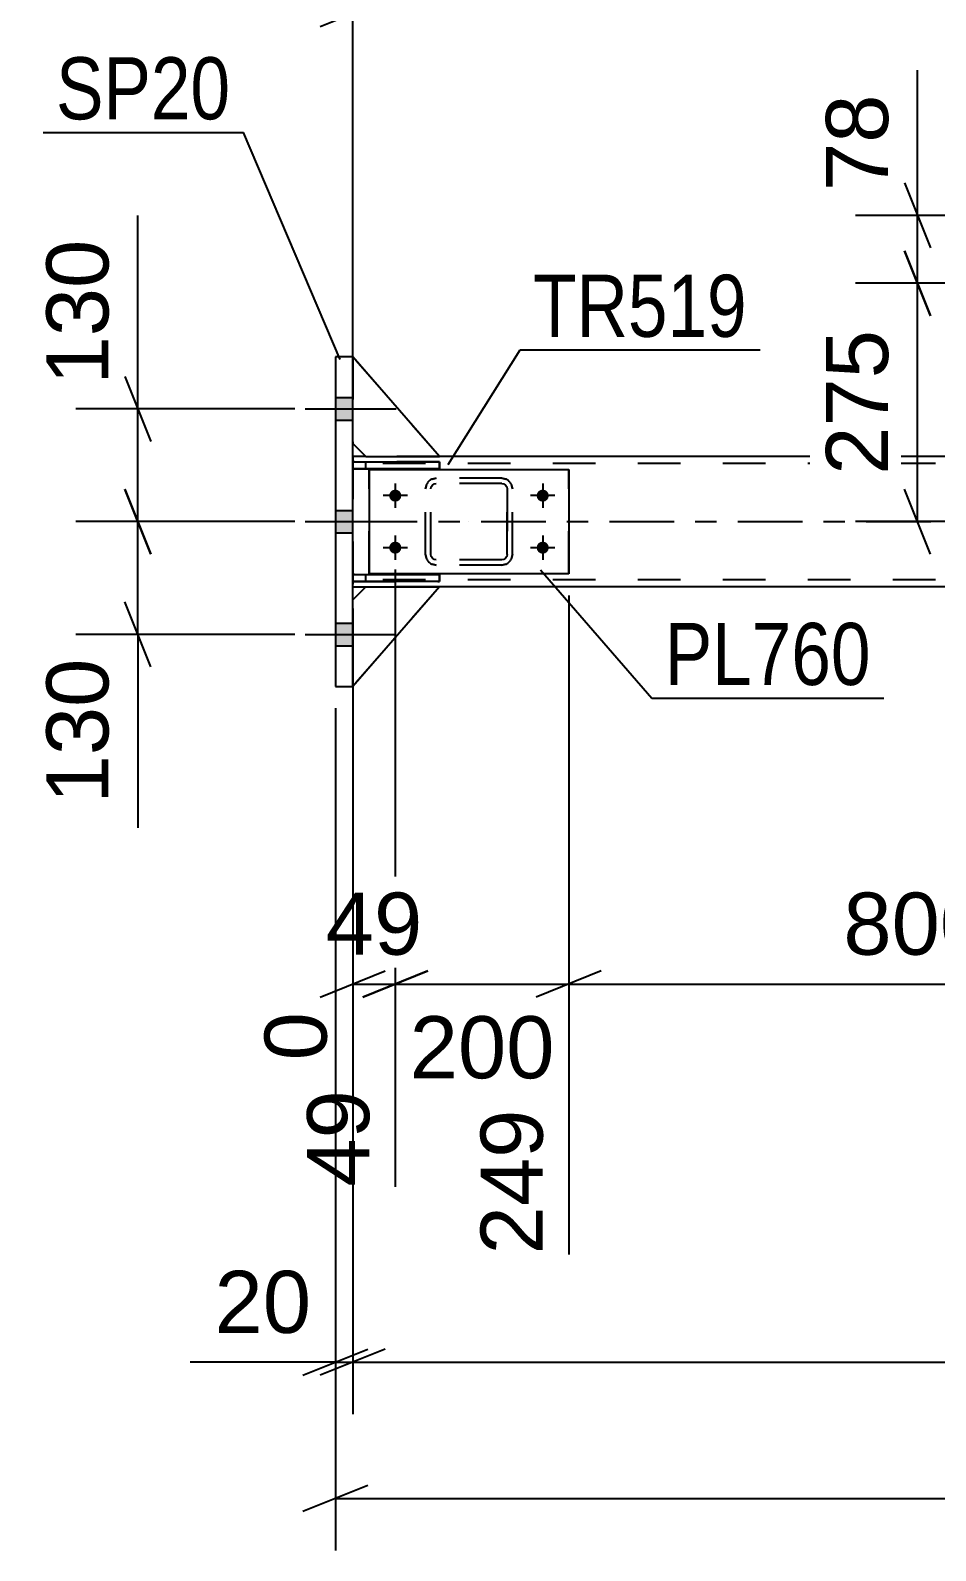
# Model space of a CAD drawing. Header units: millimetres. Extents: x -136 to 705, y -401 to 193.
# Drawn here: x -43.5 to -1.8, y 83.1 to 153.2 of the extents above; entities that cross this region are included whole.
import ezdxf

# ---------------------------------------------------------------- set-up
doc = ezdxf.new("R2010")
doc.units = ezdxf.units.MM
doc.linetypes.add('DXK_LINE_DOT2', pattern=[3.9198, 1.9599, -1.9599])
doc.linetypes.add('DXK_LINE_DOT3', pattern=[5.9187, 2.979, -0.9799, 0.9799, -0.9799])
doc.styles.add('Arial', font='ARIAL.TTF', dxfattribs={"height": 0.2})
doc.styles.add('Arial Narrow', font='ARIALN.TTF', dxfattribs={"height": 0.2})

# ---------------------------------------------------------------- blocks, each defined once
blk = doc.blocks.new('Bolt-318464307-5403 - 5264')
at = {"linetype": 'Continuous'}
for points in [[(-29.481, 136.284), (-29.481, 135.244), (-28.681, 135.244), (-28.681, 136.284)], [(-29.481, 136.284), (-29.481, 135.244), (-28.681, 135.244), (-28.681, 136.284)], [(-29.481, 136.284), (-29.481, 135.244), (-28.681, 135.244), (-28.681, 136.284)], [(-29.481, 131.084), (-29.481, 130.044), (-28.681, 130.044), (-28.681, 131.084)], [(-29.481, 131.084), (-29.481, 130.044), (-28.681, 130.044), (-28.681, 131.084)], [(-29.481, 125.884), (-29.481, 124.844), (-28.681, 124.844), (-28.681, 125.884)], [(-29.481, 125.884), (-29.481, 124.844), (-28.681, 124.844), (-28.681, 125.884)], [(-29.481, 125.884), (-29.481, 124.844), (-28.681, 124.844), (-28.681, 125.884)]]:
    blk.add_hatch(color=1, dxfattribs=at).paths.add_polyline_path(points)
at = {"color": 1, "linetype": 'Continuous'}
for p, q in [((-29.481, 136.284), (-28.681, 136.284)), ((-29.481, 136.284), (-28.681, 136.284)), ((-29.481, 136.284), (-28.681, 136.284)), ((-30.881, 135.764), (-26.681, 135.764)), ((-30.881, 135.764), (-26.681, 135.764)), ((-30.881, 135.764), (-26.681, 135.764)), ((-29.481, 135.244), (-28.681, 135.244)), ((-29.481, 135.244), (-28.681, 135.244)), ((-29.481, 135.244), (-28.681, 135.244)), ((-30.881, 130.564), (-26.681, 130.564)), ((-30.881, 130.564), (-26.681, 130.564)), ((-29.481, 131.084), (-28.681, 131.084)), ((-29.481, 131.084), (-28.681, 131.084)), ((-29.481, 130.044), (-28.681, 130.044)), ((-29.481, 130.044), (-28.681, 130.044)), ((-29.481, 125.884), (-28.681, 125.884)), ((-29.481, 125.884), (-28.681, 125.884)), ((-29.481, 125.884), (-28.681, 125.884)), ((-30.881, 125.364), (-26.681, 125.364)), ((-30.881, 125.364), (-26.681, 125.364)), ((-30.881, 125.364), (-26.681, 125.364)), ((-29.481, 124.844), (-28.681, 124.844)), ((-29.481, 124.844), (-28.681, 124.844)), ((-29.481, 124.844), (-28.681, 124.844))]:
    blk.add_line(p, q, dxfattribs=at)
blk = doc.blocks.new('Part-318464307-5398 - 5264')
at = {"color": 7, "linetype": 'DXK_LINE_DOT2'}
for p, q in [((-25.023, 132.527), (-24.84, 132.564)), ((-24.84, 132.564), (-25.023, 132.527)), ((-21.8, 132.564), (-24.84, 132.564)), ((-21.8, 132.564), (-21.616, 132.527)), ((-21.616, 132.527), (-21.8, 132.564)), ((-25.32, 132.084), (-25.283, 132.267)), ((-25.283, 132.267), (-25.32, 132.084)), ((-25.32, 129.044), (-25.32, 132.084)), ((-25.32, 129.044), (-25.32, 132.084)), ((-25.08, 132.084), (-25.061, 132.175)), ((-25.08, 129.044), (-25.08, 132.084)), ((-25.08, 129.044), (-25.08, 132.084)), ((-25.061, 132.175), (-25.009, 132.253)), ((-25.009, 132.253), (-24.931, 132.305)), ((-24.931, 132.305), (-24.84, 132.324)), ((-21.8, 132.324), (-24.84, 132.324)), ((-21.8, 132.324), (-21.708, 132.305)), ((-21.708, 132.305), (-21.63, 132.253)), ((-21.63, 132.253), (-21.578, 132.175)), ((-21.578, 132.175), (-21.56, 132.084)), ((-21.56, 129.044), (-21.56, 132.084)), ((-21.56, 132.084), (-21.56, 129.044)), ((-21.356, 132.267), (-21.32, 132.084)), ((-21.32, 132.084), (-21.356, 132.267)), ((-21.32, 129.044), (-21.32, 132.084)), ((-21.32, 129.044), (-21.32, 132.084)), ((-25.283, 128.86), (-25.32, 129.044)), ((-25.32, 129.044), (-25.283, 128.86)), ((-25.061, 128.952), (-25.08, 129.044)), ((-21.56, 129.044), (-21.578, 128.952)), ((-21.32, 129.044), (-21.356, 128.86)), ((-21.356, 128.86), (-21.32, 129.044)), ((-25.009, 128.874), (-25.061, 128.952)), ((-24.84, 128.564), (-25.023, 128.6)), ((-25.023, 128.6), (-24.84, 128.564)), ((-24.931, 128.822), (-25.009, 128.874)), ((-24.84, 128.804), (-24.931, 128.822)), ((-21.8, 128.804), (-24.84, 128.804)), ((-21.8, 128.564), (-24.84, 128.564)), ((-21.708, 128.822), (-21.8, 128.804)), ((-21.616, 128.6), (-21.8, 128.564)), ((-21.8, 128.564), (-21.616, 128.6)), ((-21.63, 128.874), (-21.708, 128.822)), ((-21.578, 128.952), (-21.63, 128.874))]:
    blk.add_line(p, q, dxfattribs=at)
at = {"color": 7, "linetype": 'DXK_LINE_DOT3'}
blk.add_line((-23.32, 130.564), (-23.32, 130.564), dxfattribs=at)
at = {"color": 7, "linetype": 'DXK_LINE_DOT2'}
for centre, start, end in [((-24.84, 132.084), 112.5, 157.5), ((-24.84, 132.084), 112.5, 157.5), ((-21.8, 132.084), 22.5, 67.5), ((-21.8, 132.084), 22.5, 67.5), ((-24.84, 129.044), 202.5, 247.5), ((-24.84, 129.044), 202.5, 247.5), ((-21.8, 129.044), 292.5, 337.5), ((-21.8, 129.044), 292.5, 337.5)]:
    blk.add_arc(centre, 0.48, start, end, dxfattribs=at)
blk = doc.blocks.new('Part-318464307-5439 - 5264')
at = {"color": 2, "linetype": 'Continuous'}
for p, q in [((-27.92, 132.964), (-27.92, 128.164)), ((-27.92, 132.964), (-18.72, 132.964)), ((-18.72, 132.964), (-18.72, 128.164)), ((-18.72, 128.164), (-27.92, 128.164))]:
    blk.add_line(p, q, dxfattribs=at)
at = {"color": 7, "linetype": 'DXK_LINE_DOT2'}
for p, q in [((-27.92, 128.164), (-27.92, 132.964)), ((-18.72, 128.164), (-18.72, 132.964))]:
    blk.add_line(p, q, dxfattribs=at)
blk = doc.blocks.new('Part-318464307-5444 - 5264')
at = {"color": 2, "linetype": 'Continuous'}
for p, q in [((-28.08, 133.564), (-28.681, 133.564)), ((3.496, 133.564), (-24.68, 133.564)), ((-28.681, 127.564), (-28.081, 127.564)), ((629.278, 127.564), (-24.681, 127.564))]:
    blk.add_line(p, q, dxfattribs=at)
at = {"color": 7, "linetype": 'DXK_LINE_DOT2'}
for p, q in [((-28.681, 133.564), (-28.681, 127.564)), ((629.278, 133.244), (-28.681, 133.244)), ((-24.68, 133.564), (-28.08, 133.564)), ((629.278, 127.884), (-28.681, 127.884)), ((-24.681, 127.564), (-28.081, 127.564))]:
    blk.add_line(p, q, dxfattribs=at)
at = {"color": 7, "linetype": 'DXK_LINE_DOT3'}
blk.add_line((-28.681, 130.564), (629.278, 130.564), dxfattribs=at)
blk = doc.blocks.new('Bolt-318464307-5479 - 5264')
at = {"linetype": 'Continuous'}
for points in [[(-26.72, 131.484, -1), (-26.72, 132.044, -1)], [(-19.92, 131.484, -1), (-19.92, 132.044, -1)], [(-26.72, 129.084, -1), (-26.72, 129.644, -1)], [(-19.92, 129.084, -1), (-19.92, 129.644, -1)]]:
    blk.add_hatch(color=1, dxfattribs=at).paths.add_polyline_path(points)
at = {"color": 1, "linetype": 'Continuous'}
for p, q in [((-26.72, 132.324), (-26.72, 131.204)), ((-19.92, 132.324), (-19.92, 131.204)), ((-26.16, 131.764), (-27.28, 131.764)), ((-19.36, 131.764), (-20.48, 131.764)), ((-26.72, 129.924), (-26.72, 128.804)), ((-19.92, 129.924), (-19.92, 128.804)), ((-26.16, 129.364), (-27.28, 129.364)), ((-19.36, 129.364), (-20.48, 129.364))]:
    blk.add_line(p, q, dxfattribs=at)
blk = doc.blocks.new('Part-318464307-5563 - 5264')
at = {"color": 7, "linetype": 'DXK_LINE_DOT2'}
for p, q in [((-24.681, 133.324), (-28.681, 133.324)), ((-28.681, 133.324), (-28.681, 133.004)), ((-28.681, 133.004), (-28.681, 133.324)), ((-28.081, 133.004), (-28.081, 133.324)), ((-24.681, 133.004), (-24.681, 133.324)), ((-28.681, 133.004), (-24.681, 133.004))]:
    blk.add_line(p, q, dxfattribs=at)
blk = doc.blocks.new('Part-318464307-5564 - 5264')
at = {"color": 7, "linetype": 'DXK_LINE_DOT2'}
for p, q in [((-24.681, 128.124), (-28.681, 128.124)), ((-28.681, 128.124), (-28.681, 127.804)), ((-28.681, 127.804), (-24.681, 127.804)), ((-28.081, 127.804), (-28.081, 128.124)), ((-24.681, 127.804), (-24.681, 128.124))]:
    blk.add_line(p, q, dxfattribs=at)
blk = doc.blocks.new('Part-318464307-5565 - 5264')
at = {"color": 7, "linetype": 'DXK_LINE_DOT2'}
for p, q in [((-24.681, 133.564), (-28.681, 138.164)), ((-28.681, 138.164), (-28.681, 134.164)), ((-28.681, 134.164), (-28.081, 133.564)), ((-28.081, 133.564), (-24.681, 133.564))]:
    blk.add_line(p, q, dxfattribs=at)
blk = doc.blocks.new('Part-318464307-5566 - 5264')
at = {"color": 2, "linetype": 'Continuous'}
for p, q in [((-24.681, 133.564), (-28.681, 138.164)), ((-28.681, 134.164), (-28.081, 133.564)), ((-28.081, 133.564), (-24.681, 133.564))]:
    blk.add_line(p, q, dxfattribs=at)
at = {"color": 7, "linetype": 'DXK_LINE_DOT2'}
blk.add_line((-28.681, 138.164), (-28.681, 134.164), dxfattribs=at)
blk = doc.blocks.new('Part-318464307-5567 - 5264')
at = {"color": 7, "linetype": 'DXK_LINE_DOT2'}
for p, q in [((-28.681, 126.964), (-28.081, 127.564)), ((-24.681, 127.564), (-28.681, 122.964)), ((-28.681, 122.964), (-28.681, 126.964)), ((-28.081, 127.564), (-24.681, 127.564))]:
    blk.add_line(p, q, dxfattribs=at)
blk = doc.blocks.new('Part-318464307-5568 - 5264')
at = {"color": 2, "linetype": 'Continuous'}
for p, q in [((-28.681, 126.964), (-28.081, 127.564)), ((-24.681, 127.564), (-28.681, 122.964)), ((-28.081, 127.564), (-24.681, 127.564))]:
    blk.add_line(p, q, dxfattribs=at)
at = {"color": 7, "linetype": 'DXK_LINE_DOT2'}
blk.add_line((-28.681, 122.964), (-28.681, 126.964), dxfattribs=at)
blk = doc.blocks.new('Part-318464307-5569 - 5264')
at = {"color": 2, "linetype": 'Continuous'}
for p, q in [((-28.681, 133.324), (-24.681, 133.324)), ((-28.681, 133.324), (-28.681, 133.004)), ((-24.681, 133.324), (-24.681, 133.004)), ((-24.681, 133.004), (-28.681, 133.004))]:
    blk.add_line(p, q, dxfattribs=at)
at = {"color": 7, "linetype": 'DXK_LINE_DOT2'}
for p, q in [((-28.681, 133.004), (-28.681, 133.324)), ((-28.081, 133.004), (-28.081, 133.324))]:
    blk.add_line(p, q, dxfattribs=at)
blk = doc.blocks.new('Part-318464307-5570 - 5264')
at = {"color": 2, "linetype": 'Continuous'}
for p, q in [((-28.681, 128.124), (-24.681, 128.124)), ((-28.681, 128.124), (-28.681, 127.804)), ((-24.681, 127.804), (-28.681, 127.804)), ((-24.681, 128.124), (-24.681, 127.804))]:
    blk.add_line(p, q, dxfattribs=at)
at = {"color": 7, "linetype": 'DXK_LINE_DOT2'}
for p, q in [((-28.681, 127.804), (-28.681, 128.124)), ((-28.081, 127.804), (-28.081, 128.124))]:
    blk.add_line(p, q, dxfattribs=at)
blk = doc.blocks.new('Part-318464307-5575 - 5264')
at = {"color": 2, "linetype": 'Continuous'}
for p, q in [((-28.681, 138.164), (-29.481, 138.164)), ((-29.481, 138.164), (-29.481, 122.964)), ((-28.681, 122.964), (-28.681, 138.164)), ((-29.481, 122.964), (-28.681, 122.964))]:
    blk.add_line(p, q, dxfattribs=at)
blk = doc.blocks.new('StraightDimension-318464307-5633 - 5264')
at = {"color": 7, "linetype": 'Continuous'}
for p, q in [((-39.193, 132.064), (-37.993, 129.064)), ((-31.344, 130.564), (-41.443, 130.564)), ((-38.593, 125.364), (-38.593, 130.564)), ((-37.993, 123.864), (-39.193, 126.864)), ((-31.344, 125.364), (-41.443, 125.364)), ((-38.593, 125.364), (-38.593, 116.443)), ((-38.593, 125.364), (-38.593, 116.443))]:
    blk.add_line(p, q, dxfattribs=at)
at = {"color": 0}
blk.add_wipeout([(-39.343, 124.839), (-43.543, 124.839), (-43.543, 116.968), (-39.343, 116.968)], dxfattribs=at)
at = {"color": 3, "style": 'Arial'}
blk.add_text('130', height=2.8652, rotation=90.00021, dxfattribs=at).set_placement((-39.943, 117.568))
blk = doc.blocks.new('StraightDimension-318464307-6334 - 5264')
at = {"color": 7, "linetype": 'Continuous'}
for p, q in [((-29.481, 121.964), (-29.481, 83.11)), ((-27.981, 86.11), (-30.981, 84.91)), ((-29.481, 85.51), (661.999, 85.51))]:
    blk.add_line(p, q, dxfattribs=at)
blk = doc.blocks.new('StraightDimension-318464307-5616 - 5264')
at = {"color": 7, "linetype": 'Continuous'}
for p, q in [((-38.593, 135.764), (-38.593, 144.684)), ((-38.593, 135.764), (-38.593, 144.684)), ((-39.193, 137.264), (-37.993, 134.264)), ((-31.344, 135.764), (-41.443, 135.764)), ((-38.593, 130.564), (-38.593, 135.764)), ((-37.993, 129.064), (-39.193, 132.064)), ((-31.344, 130.564), (-41.443, 130.564))]:
    blk.add_line(p, q, dxfattribs=at)
at = {"color": 0}
blk.add_wipeout([(-39.343, 144.159), (-43.543, 144.159), (-43.543, 136.289), (-39.343, 136.289)], dxfattribs=at)
at = {"color": 3, "style": 'Arial'}
blk.add_text('130', height=2.8652, rotation=90.00021, dxfattribs=at).set_placement((-39.943, 136.889))
blk = doc.blocks.new('StraightDimension-318464307-5725 - 5264')
at = {"color": 7, "linetype": 'Continuous'}
for p, q in [((-26.72, 128.364), (-26.72, 99.894)), ((-18.72, 127.164), (-18.72, 96.77)), ((-28.22, 108.641), (-25.22, 109.841)), ((-17.22, 109.841), (-20.22, 108.641)), ((-26.72, 109.241), (-18.72, 109.241))]:
    blk.add_line(p, q, dxfattribs=at)
at = {"color": 0}
blk.add_wipeout([(-18.784, 104.291), (-18.784, 108.491), (-26.655, 108.491), (-26.655, 104.291)], dxfattribs=at)
at = {"color": 3, "style": 'Arial'}
blk.add_text('200', height=2.8652, dxfattribs=at).set_placement((-26.055, 104.891))
at = {"color": 0, "linetype": 'Continuous'}
blk.add_wipeout([(-19.32, 104.041), (-23.52, 104.041), (-23.52, 96.17), (-19.32, 96.17)], dxfattribs=at)
at = {"color": 3, "linetype": 'Continuous', "style": 'Arial'}
blk.add_text('249', height=2.8652, rotation=90.00021, dxfattribs=at).set_placement((-19.92, 96.77))
blk = doc.blocks.new('StraightDimension-318464307-5734 - 5264')
at = {"color": 7, "linetype": 'Continuous'}
for p, q in [((-26.72, 128.364), (-26.72, 99.894)), ((-28.681, 126.564), (-28.681, 105.718)), ((-30.181, 108.641), (-27.181, 109.841)), ((-25.22, 109.841), (-28.22, 108.641)), ((-28.681, 109.241), (-26.72, 109.241))]:
    blk.add_line(p, q, dxfattribs=at)
at = {"color": 0, "linetype": 'Continuous'}
blk.add_wipeout([(-27.32, 104.941), (-31.52, 104.941), (-31.52, 99.294), (-27.32, 99.294)], dxfattribs=at)
at = {"color": 3, "linetype": 'Continuous', "style": 'Arial'}
blk.add_text('49', height=2.8652, rotation=90.00021, dxfattribs=at).set_placement((-27.92, 99.894))
at = {"color": 0}
blk.add_wipeout([(-24.876, 109.991), (-24.876, 114.191), (-30.524, 114.191), (-30.524, 109.991)], dxfattribs=at)
at = {"color": 0, "linetype": 'Continuous'}
blk.add_wipeout([(-29.281, 108.541), (-33.481, 108.541), (-33.481, 105.118), (-29.281, 105.118)], dxfattribs=at)
at = {"color": 3, "style": 'Arial'}
blk.add_text('49', height=2.8652, dxfattribs=at).set_placement((-29.924, 110.591))
at = {"color": 3, "linetype": 'Continuous', "style": 'Arial'}
blk.add_text('0', height=2.865, rotation=90.00021, dxfattribs=at).set_placement((-29.881, 105.718))
blk = doc.blocks.new('StraightDimension-318464307-5742 - 5264')
at = {"color": 7, "linetype": 'Continuous'}
for p, q in [((13.277, 128.364), (13.277, 99.047)), ((-18.72, 127.164), (-18.72, 96.77)), ((-17.22, 109.841), (-20.22, 108.641)), ((11.777, 108.641), (14.777, 109.841)), ((-18.72, 109.241), (13.277, 109.241))]:
    blk.add_line(p, q, dxfattribs=at)
at = {"color": 0}
blk.add_wipeout([(1.214, 109.991), (1.214, 114.191), (-6.657, 114.191), (-6.657, 109.991)], dxfattribs=at)
at = {"color": 3, "style": 'Arial'}
blk.add_text('800', height=2.8652, dxfattribs=at).set_placement((-6.057, 110.591))
at = {"color": 0, "linetype": 'Continuous'}
blk.add_wipeout([(12.677, 108.541), (8.477, 108.541), (8.477, 98.447), (12.677, 98.447)], dxfattribs=at)
at = {"color": 3, "linetype": 'Continuous', "style": 'Arial'}
blk.add_text('1049', height=2.8652, rotation=90.00021, dxfattribs=at).set_placement((12.077, 99.047))
blk = doc.blocks.new('StraightDimension-318464307-6240 - 5264')
at = {"color": 7, "linetype": 'Continuous'}
for p, q in [((5.677, 142.556), (5.677, 161.959)), ((-28.681, 134.564), (-28.681, 157.512)), ((-27.181, 154.588), (-30.181, 153.388)), ((4.177, 153.388), (7.177, 154.588)), ((-28.681, 153.988), (5.677, 153.988))]:
    blk.add_line(p, q, dxfattribs=at)
at = {"color": 0}
blk.add_wipeout([(-7.566, 154.738), (-7.566, 158.938), (-15.437, 158.938), (-15.437, 154.738)], dxfattribs=at)
at = {"color": 3, "style": 'Arial'}
blk.add_text('859', height=2.8652, dxfattribs=at).set_placement((-14.837, 155.338))
at = {"color": 0, "linetype": 'Continuous'}
for points in [[(5.077, 162.559), (0.877, 162.559), (0.877, 154.688), (5.077, 154.688)], [(-29.281, 158.112), (-33.481, 158.112), (-33.481, 154.688), (-29.281, 154.688)]]:
    blk.add_wipeout(points, dxfattribs=at)
at = {"color": 3, "linetype": 'Continuous', "style": 'Arial'}
for s, height, p in [('859', 2.8652, (4.477, 155.288)), ('0', 2.865, (-29.881, 155.288))]:
    blk.add_text(s, height=height, rotation=90.00021, dxfattribs=at).set_placement(p)
blk = doc.blocks.new('StraightDimension-318464307-6302 - 5264')
at = {"color": 7, "linetype": 'Continuous'}
for p, q in [((-28.681, 121.964), (-28.681, 89.398)), ((-27.181, 92.398), (-30.181, 91.198)), ((-28.681, 91.798), (661.199, 91.798))]:
    blk.add_line(p, q, dxfattribs=at)
blk = doc.blocks.new('StraightDimension-318464307-6317 - 5264')
at = {"color": 7, "linetype": 'Continuous'}
for p, q in [((-29.481, 121.964), (-29.481, 89.398)), ((-28.681, 121.964), (-28.681, 89.398)), ((-30.981, 91.198), (-27.981, 92.398)), ((-27.181, 92.398), (-30.181, 91.198)), ((-29.481, 91.798), (-36.178, 91.798)), ((-29.481, 91.798), (-36.178, 91.798)), ((-29.481, 91.798), (-28.681, 91.798))]:
    blk.add_line(p, q, dxfattribs=at)
at = {"color": 0}
blk.add_wipeout([(-30.006, 92.548), (-30.006, 96.748), (-35.653, 96.748), (-35.653, 92.548)], dxfattribs=at)
at = {"color": 3, "style": 'Arial'}
blk.add_text('20', height=2.8652, dxfattribs=at).set_placement((-35.053, 93.148))
blk = doc.blocks.new('StraightDimension-318464307-6399 - 5264')
at = {"color": 7, "linetype": 'Continuous'}
for p, q in [((-2.645, 144.686), (-2.645, 151.384)), ((-2.645, 144.686), (-2.645, 151.384)), ((-3.245, 146.186), (-2.045, 143.186)), ((8.947, 144.686), (-5.495, 144.686)), ((-2.645, 141.556), (-2.645, 144.686)), ((-2.045, 140.056), (-3.245, 143.056)), ((4.677, 141.556), (-5.495, 141.556))]:
    blk.add_line(p, q, dxfattribs=at)
at = {"color": 0}
blk.add_wipeout([(-3.395, 150.859), (-7.595, 150.859), (-7.595, 145.211), (-3.395, 145.211)], dxfattribs=at)
at = {"color": 3, "style": 'Arial'}
blk.add_text('78', height=2.8652, rotation=90.00021, dxfattribs=at).set_placement((-3.995, 145.811))
blk = doc.blocks.new('StraightDimension-318464307-6409 - 5264')
at = {"color": 7, "linetype": 'Continuous'}
for p, q in [((-3.245, 143.056), (-2.045, 140.056)), ((4.677, 141.556), (-5.495, 141.556)), ((-2.645, 130.564), (-2.645, 141.556)), ((-2.045, 129.064), (-3.245, 132.064)), ((5.094, 130.564), (-5.495, 130.564))]:
    blk.add_line(p, q, dxfattribs=at)
at = {"color": 0}
blk.add_wipeout([(-3.395, 139.995), (-7.595, 139.995), (-7.595, 132.125), (-3.395, 132.125)], dxfattribs=at)
at = {"color": 3, "style": 'Arial'}
blk.add_text('275', height=2.8652, rotation=90.00021, dxfattribs=at).set_placement((-3.995, 132.725))
blk = doc.blocks.new('Mark-318464307-5435 - 5264')
at = {"color": 30, "linetype": 'Continuous'}
for p, q in [((-20.016, 128.348), (-14.889, 122.431)), ((-14.889, 122.431), (-4.185, 122.431))]:
    blk.add_line(p, q, dxfattribs=at)
at = {"color": 0}
blk.add_wipeout([(-4.785, 123.031), (-4.785, 126.031), (-14.289, 126.031), (-14.289, 123.031)], dxfattribs=at)
blk.add_wipeout([(-4.785, 123.031), (-4.785, 126.031), (-14.289, 126.031), (-14.289, 123.031)], dxfattribs=at)
at = {"color": 3, "style": 'Arial Narrow'}
blk.add_text('PL760', height=2.8633, dxfattribs=at).set_placement((-14.289, 123.031))
blk = doc.blocks.new('Mark-318464307-5440 - 5264')
at = {"color": 30, "linetype": 'Continuous'}
for p, q in [((-24.276, 133.202), (-20.961, 138.488)), ((-20.961, 138.488), (-9.897, 138.488))]:
    blk.add_line(p, q, dxfattribs=at)
at = {"color": 0}
blk.add_wipeout([(-10.497, 139.088), (-10.497, 142.088), (-20.361, 142.088), (-20.361, 139.088)], dxfattribs=at)
blk.add_wipeout([(-10.497, 139.088), (-10.497, 142.088), (-20.361, 142.088), (-20.361, 139.088)], dxfattribs=at)
at = {"color": 3, "style": 'Arial Narrow'}
blk.add_text('TR519', height=2.8633, dxfattribs=at).set_placement((-20.361, 139.088))
blk = doc.blocks.new('Mark-318464307-5571 - 5264')
at = {"color": 30, "linetype": 'Continuous'}
for p in [(-42.961, 148.519), (-29.26, 138.042)]:
    blk.add_line(p, (-33.722, 148.519), dxfattribs=at)
at = {"color": 0}
blk.add_wipeout([(-34.322, 149.119), (-34.322, 152.119), (-42.361, 152.119), (-42.361, 149.119)], dxfattribs=at)
blk.add_wipeout([(-34.322, 149.119), (-34.322, 152.119), (-42.361, 152.119), (-42.361, 149.119)], dxfattribs=at)
at = {"color": 3, "style": 'Arial Narrow'}
blk.add_text('SP20', height=2.8633, dxfattribs=at).set_placement((-42.361, 149.119))

msp = doc.modelspace()

# ---------------------------------------------------------------- block references
for name in ['Part-318464307-5575 - 5264', 'Part-318464307-5565 - 5264', 'Part-318464307-5566 - 5264', 'Bolt-318464307-5403 - 5264', 'Part-318464307-5444 - 5264', 'Part-318464307-5563 - 5264', 'Part-318464307-5569 - 5264', 'Part-318464307-5439 - 5264', 'Part-318464307-5398 - 5264', 'StraightDimension-318464307-5633 - 5264', 'Bolt-318464307-5479 - 5264', 'Part-318464307-5564 - 5264', 'Part-318464307-5570 - 5264', 'Part-318464307-5567 - 5264', 'Part-318464307-5568 - 5264', 'StraightDimension-318464307-6334 - 5264']:
    msp.add_blockref(name, (0, 0))

# ---------------------------------------------------------------- next in the draw order: block references
for name in ['StraightDimension-318464307-5616 - 5264', 'StraightDimension-318464307-5725 - 5264']:
    msp.add_blockref(name, (0, 0))

# ---------------------------------------------------------------- next in the draw order: block references
for name in ['StraightDimension-318464307-6240 - 5264', 'StraightDimension-318464307-5734 - 5264', 'StraightDimension-318464307-5742 - 5264']:
    msp.add_blockref(name, (0, 0))

# ---------------------------------------------------------------- next in the draw order: block references
for name in ['Mark-318464307-5571 - 5264', 'StraightDimension-318464307-6399 - 5264', 'Mark-318464307-5440 - 5264', 'StraightDimension-318464307-6302 - 5264']:
    msp.add_blockref(name, (0, 0))

# ---------------------------------------------------------------- next in the draw order: block references
for name in ['StraightDimension-318464307-6409 - 5264', 'Mark-318464307-5435 - 5264', 'StraightDimension-318464307-6317 - 5264']:
    msp.add_blockref(name, (0, 0))

doc.saveas('drawing.dxf')
